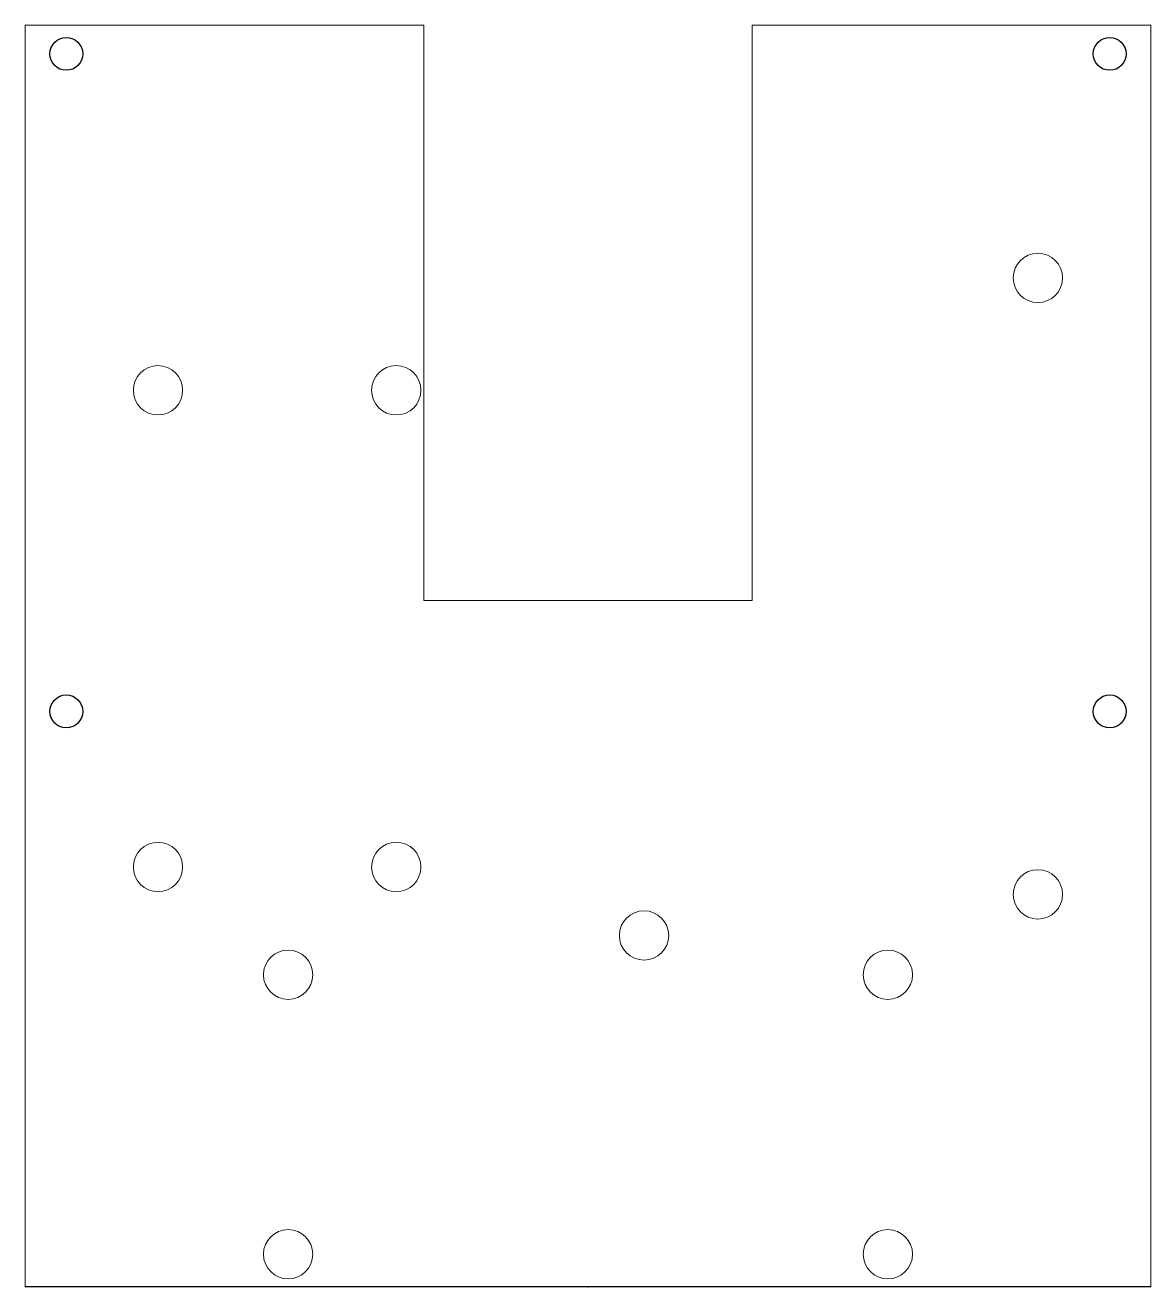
# Model space of a CAD drawing. Header units: millimetres. Extents: x -141 to -4, y -30 to 123.
import ezdxf

# ---------------------------------------------------------------- set-up
doc = ezdxf.new("R2010")
doc.units = ezdxf.units.MM
doc.header["$PDSIZE"] = -1

msp = doc.modelspace()

# ---------------------------------------------------------------- linework, layer by layer
at = {"color": 7, "linetype": 'Continuous', "lineweight": 15}
for p, q in [((-141, -30), (-141, 123.48)), ((-141, 123.48), (-92.5, 123.48)), ((-92.5, 53.48), (-92.5, 123.48)), ((-52.5, 123.48), (-52.5, 53.48)), ((-52.5, 123.48), (-4, 123.48)), ((-4, 123.48), (-4, -30)), ((-52.5, 53.48), (-92.5, 53.48)), ((-4, -30), (-141, -30))]:
    msp.add_line(p, q, dxfattribs=at)
at = {"color": 7, "linetype": 'Continuous'}
msp.add_line((-4, -30), (-141, -30), dxfattribs=at)
for centre in [(-136, 120), (-9, 120), (-136, 40), (-9, 40)]:
    msp.add_circle(centre, 2, dxfattribs=at)
at = {"color": 7, "linetype": 'Continuous', "lineweight": 15}
for centre, radius in [((-136, 120), 2), ((-9, 120), 2), ((-17.74, 92.74), 3), ((-124.84, 79.07), 3), ((-95.84, 79.07), 3), ((-136, 40), 2), ((-9, 40), 2), ((-124.84, 21.07), 3), ((-95.84, 21.07), 3), ((-17.74, 17.74), 3), ((-65.68, 12.74), 3), ((-109, 7.96), 3), ((-36, 7.96), 3), ((-109, -26.04), 3), ((-36, -26.04), 3)]:
    msp.add_circle(centre, radius, dxfattribs=at)
at = {"color": 7, "linetype": 'Continuous'}
msp.add_point((-72.5, -30), dxfattribs=at)

doc.saveas('drawing.dxf')
